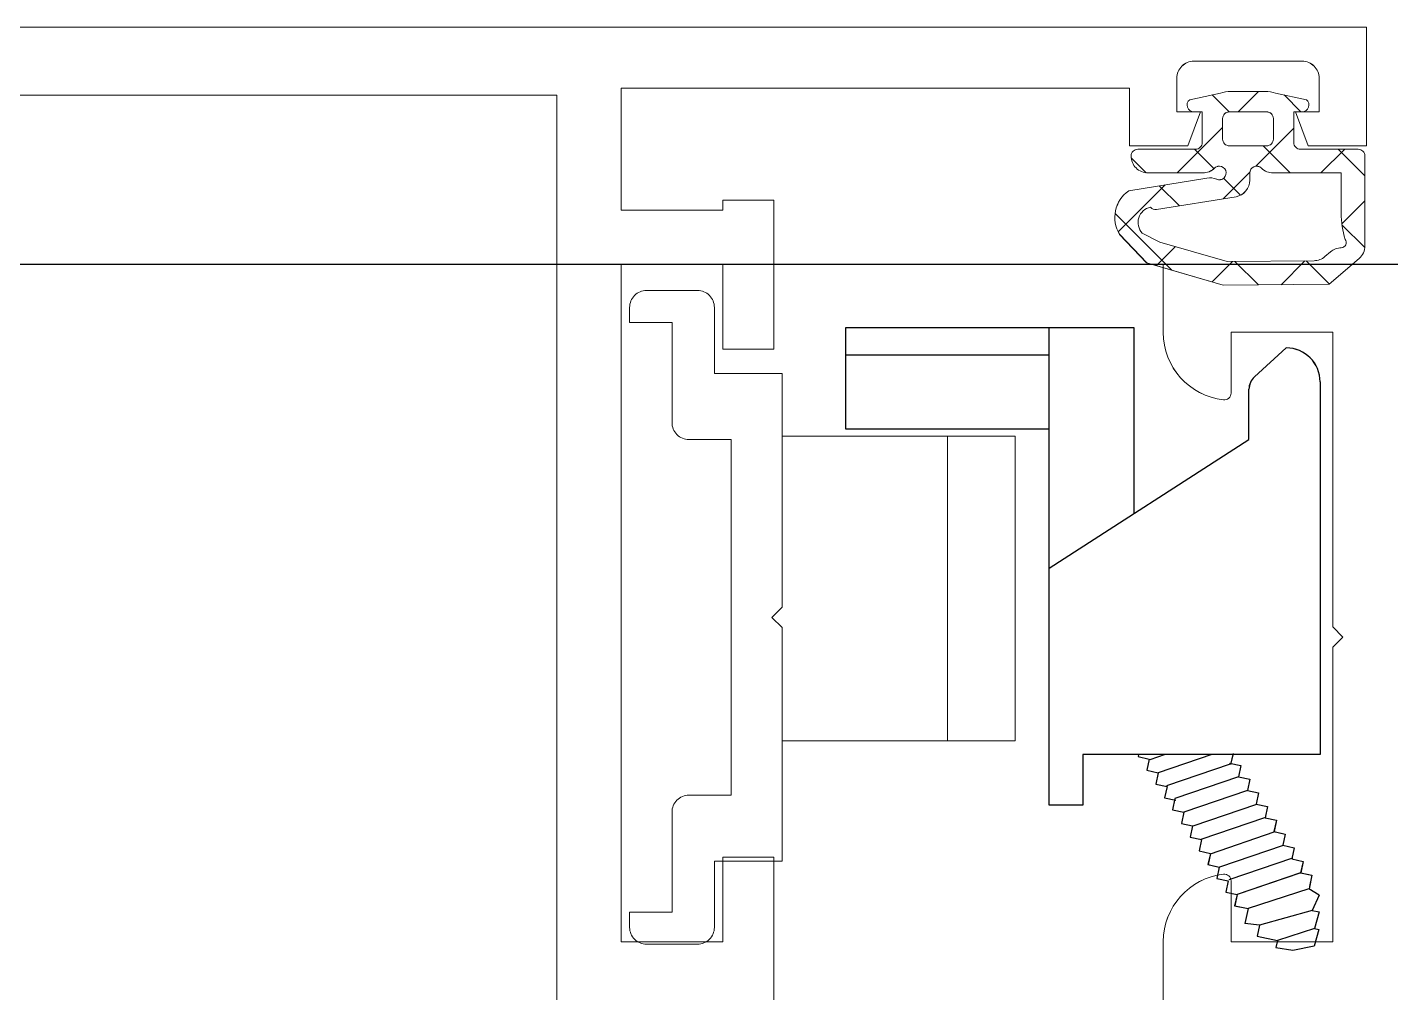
# Model space of a CAD drawing. Header units: millimetres. Extents: x 26282 to 30760, y 1404 to 4574.
# Drawn here: x 28019.029 to 28023.053, y 2958.264 to 2961.114 of the extents above; entities that cross this region are included whole.
import ezdxf

# ---------------------------------------------------------------- set-up
doc = ezdxf.new("R2010")
doc.units = ezdxf.units.MM
doc.header["$LTSCALE"] = 0.25
doc.linetypes.add('DIVIDE', pattern=[1.25, 0.5, -0.25, 0, -0.25, 0, -0.25])
for name, color, linetype, lineweight in [('AB-DUV', 4, 'Continuous', 50), ('DOĞRAMA', 30, 'Continuous', 20), ('SECTION LINE (3RDF)', 40, 'DIVIDE', 25)]:
    doc.layers.add(name, color=color, linetype=linetype, lineweight=lineweight)
doc.layers.add('aksesuar_k', color=7, linetype='Continuous')
doc.layers.add('ID-PROFIL', color=145, linetype='Continuous')

# ---------------------------------------------------------------- blocks, each defined once
blk = doc.blocks.new('CHD03_1918', base_point=(38, -44))
at = {"color": 40, "linetype": 'Continuous'}
blk.add_lwpolyline([(88, 0), (88, -22), (85.988855, -22, -0.381966), (84.001239, -20.222222, -0.44721), (84.199998, -20.000001), (86, -20), (86, -17), (77.3, -17), (77, -16.7), (76.7, -17), (68, -17), (68, -20), (69.8, -20, -0.447214), (69.998762, -20.222222, -0.381966), (68.011146, -22), (64.054101, -22)], format="xyb", dxfattribs=at)
blk = doc.blocks.new('CHD03_1923', base_point=(-6.8, -22))
at = {"color": 40, "linetype": 'Continuous'}
blk.add_lwpolyline([(50.2, 22.7), (50.2, -22), (46.7, -22), (46.7, -20.273885), (47.7, -19.9), (47.7, -20.6), (48.7, -20.6, 0.414214), (49.2, -20.1), (49.2, -16.9, 0.414214), (48.7, -16.4), (47.7, -16.4), (47.7, -17.1), (46.7, -16.726115), (46.7, -15), (48.4, -15), (48.4, 0), (44.8, 0), (44.8, -3), (45.1, -3), (45.1, -4.5), (40.7, -4.5), (40.7, -3), (43.2, -3), (43.2, 0), (23.2, 0), (23.2, -3), (25.7, -3), (25.7, -4.5), (21.4, -4.5)], format="xyb", dxfattribs=at)
blk.add_lwpolyline([(-5, 17.5), (-5, 12.8), (1.3, 12.8, -0.414214), (1.8, 12.3), (1.8, 1.9), (48.2, 1.9), (48.2, 22.699951, 0.414214), (45.200049, 25.7), (43.2, 25.7), (43.2, 22.2), (-5, 22.2), (-5, 17.5)], format="xyb", close=True, dxfattribs=at)
blk = doc.blocks.new('CHDF04003', base_point=(37.284957, 5))
at = {"color": 1, "linetype": 'Continuous'}
for p, q in [((37.729913, 10.703346), (39.399343, 12.372776)), ((40.246172, 10.890898), (38.857086, 12.279984)), ((40.600059, 11.452172), (41.045158, 11.897271)), ((38.421362, 10.594387), (37.861524, 11.154225)), ((39.624131, 10.476244), (40.217465, 11.069578)), ((41.93707, 9.2), (40.59733, 10.53974)), ((40.723878, 9.45467), (41.29733, 10.028122)), ((37.987187, 8.907242), (37.38222, 9.512209)), ((42.399786, 9.009257), (42.899508, 9.50898)), ((40.620116, 8.395634), (39.83228, 9.183469)), ((39.93923, 8.670022), (40.439745, 9.170537)), ((37.293177, 8.145289), (37.987715, 8.839827)), ((43, 8.13707), (42.4, 8.73707)), ((41.366735, 7.649014), (40.79423, 8.221519)), ((40.59733, 7.206802), (41.39733, 8.006802)), ((41.915749, 7.1), (41.366735, 7.649014)), ((38.003934, 6.769175), (37.29851, 7.474599)), ((42.4, 6.888151), (42.8986, 7.386751)), ((37.316668, 6.04746), (38.004201, 6.734993)), ((41.29733, 5.597099), (40.59733, 6.297099)), ((38.393517, 5.002989), (39.069289, 5.678761)), ((39.773109, 5), (39.091574, 5.681534)), ((40.511849, 5), (41.29733, 5.785481))]:
    blk.add_line(p, q, dxfattribs=at)
for points in [[(41.09733, 5), (40.226353, 5), (39.355377, 5), (38.448105, 5, -0.218314), (38.069259, 5.173693), (37.309794, 6.055441), (37.284957, 9.179001), (37.945369, 11.441463), (38.781607, 12.238382, -0.395926), (40.072928, 11.96923), (40.4431, 9.665137, -0.148871), (40.411451, 9.375576, 1.200383), (40.79733, 9.288547), (40.79733, 9.304706, 0.185572), (40.740187, 9.43721, -0.196262), (40.59733, 9.787137), (40.59733, 11.4, -0.414214), (41.09733, 11.9, -0.414214), (41.29733, 11.7), (41.29733, 10, 0.414214), (41.49733, 9.8), (42.4, 9.8), (42.4, 10.05, -0.715976), (42.758473, 10.17201), (42.951638, 9.263906, -0.078227), (43, 8.956686), (43, 7.943314, -0.078227), (42.951638, 7.636094), (42.758473, 6.72799, -0.715976), (42.4, 6.85), (42.4, 7.1), (41.49733, 7.1, 0.414214), (41.29733, 6.9), (41.29733, 5.2, -0.414214), (41.09733, 5)], [(40.003766, 5.7), (40.59733, 5.7), (40.59733, 6.70367), (40.59733, 7.707341, -0.195022), (40.73852, 8.055558, 0.665439), (40.594025, 8.397239), (40.38462, 8.397239, -0.360529), (39.893309, 8.80443), (39.515937, 11.148215, -0.253498), (39.58377, 11.326286, 0.594005), (38.820824, 11.570149), (38.55172, 11.052348), (37.985953, 9.064753), (38.006028, 6.501792, 0.177804), (38.127169, 6.17907), (38.268751, 6.014693, -0.175026), (38.389824, 5.697358, 0.629163), (38.635648, 5.584616, -0.075928), (39.410201, 5.7), (40.003766, 5.7)], [(41.455909, 7.758579, 0.198912), (41.59733, 7.7), (42.2, 7.7, 0.414214), (42.4, 7.9), (42.4, 9, 0.414214), (42.2, 9.2), (41.59733, 9.2, 0.414214), (41.39733, 9), (41.39733, 7.9, 0.198912), (41.455909, 7.758579)]]:
    blk.add_lwpolyline(points, format="xyb", close=True, dxfattribs=at)
blk = doc.blocks.new('karş')
at = {"layer": 'aksesuar_k'}
for p, q in [((-11.742, 16.152), (-3.242, 16.152)), ((-11.742, 13.152), (-11.742, 16.152)), ((-5.742, 2.052), (-5.742, 16.152)), ((-3.242, 16.152), (-3.242, 10.662)), ((-11.742, 15.352), (-5.742, 15.352)), ((0.322, 14.701), (1.258, 15.552)), ((2.258, 14.552), (2.258, 3.552)), ((0.158, 13.852), (0.158, 14.331)), ((0.158, 12.852), (0.158, 13.852)), ((-5.742, 13.152), (-11.742, 13.152)), ((-5.742, 9.052), (0.158, 12.852)), ((-4.742, 3.552), (-4.742, 2.052)), ((2.258, 3.552), (-4.742, 3.552)), ((-3.104, 3.552), (-3.117, 3.489)), ((-3.104, 3.552), (-3.117, 3.489)), ((-3.117, 3.489), (-2.785, 3.418)), ((-3.117, 3.489), (-2.785, 3.418)), ((-2.785, 3.418), (-2.856, 3.085)), ((-2.785, 3.418), (-2.856, 3.085)), ((-2.32, 3.552), (-2.772, 3.398)), ((-0.939, 3.552), (-2.522, 3.012)), ((-0.393, 3.267), (-2.271, 2.626)), ((-0.414, 3.299), (-0.081, 3.227)), ((-0.414, 3.299), (-0.081, 3.227)), ((-0.312, 3.584), (-0.383, 3.252)), ((-0.319, 3.552), (-0.383, 3.252)), ((-0.081, 3.227), (-0.152, 2.895)), ((-0.081, 3.227), (-0.152, 2.895)), ((-2.856, 3.085), (-2.523, 3.014)), ((-2.856, 3.085), (-2.523, 3.014)), ((-2.523, 3.014), (-2.593, 2.68)), ((-2.523, 3.014), (-2.593, 2.68)), ((-0.151, 2.893), (-2.029, 2.251)), ((-0.152, 2.895), (0.182, 2.822)), ((-0.152, 2.895), (0.182, 2.822)), ((0.182, 2.822), (0.111, 2.489)), ((0.182, 2.822), (0.111, 2.489)), ((-2.593, 2.68), (-2.26, 2.609)), ((-2.593, 2.68), (-2.26, 2.609)), ((-2.26, 2.609), (-2.331, 2.276)), ((-2.26, 2.609), (-2.331, 2.276)), ((0.11, 2.491), (-1.768, 1.85)), ((0.111, 2.489), (0.443, 2.418)), ((0.111, 2.489), (0.443, 2.418)), ((0.443, 2.418), (0.372, 2.085)), ((0.443, 2.418), (0.372, 2.085)), ((-4.742, 2.052), (-5.742, 2.052)), ((-2.331, 2.276), (-1.999, 2.205)), ((-2.331, 2.276), (-1.999, 2.205)), ((-2.029, 2.252), (-2.1, 1.919)), ((-2.029, 2.252), (-2.1, 1.919)), ((0.377, 2.078), (-1.5, 1.436)), ((0.372, 2.085), (0.706, 2.013)), ((0.372, 2.085), (0.706, 2.013)), ((0.706, 2.013), (0.635, 1.68)), ((0.706, 2.013), (0.635, 1.68)), ((-2.1, 1.919), (-1.767, 1.848)), ((-2.1, 1.919), (-1.767, 1.848)), ((-1.767, 1.848), (-1.837, 1.514)), ((-1.767, 1.848), (-1.837, 1.514)), ((0.614, 1.681), (-1.264, 1.04)), ((0.635, 1.68), (0.968, 1.609)), ((0.635, 1.68), (0.968, 1.609)), ((-1.837, 1.514), (-1.505, 1.442)), ((-1.837, 1.514), (-1.505, 1.442)), ((-1.505, 1.442), (-1.576, 1.11)), ((-1.505, 1.442), (-1.576, 1.11)), ((0.891, 1.255), (-0.987, 0.613)), ((0.968, 1.609), (0.897, 1.276)), ((0.968, 1.609), (0.897, 1.276)), ((0.897, 1.276), (1.231, 1.203)), ((0.897, 1.276), (1.231, 1.203)), ((-1.576, 1.11), (-1.243, 1.039)), ((-1.576, 1.11), (-1.243, 1.039)), ((-1.243, 1.039), (-1.313, 0.704)), ((-1.243, 1.039), (-1.313, 0.704)), ((1.164, 0.865), (-0.714, 0.223)), ((1.231, 1.203), (1.16, 0.871)), ((1.231, 1.203), (1.16, 0.871)), ((1.16, 0.871), (1.492, 0.8)), ((1.16, 0.871), (1.492, 0.8)), ((-1.313, 0.704), (-0.98, 0.633)), ((-1.313, 0.704), (-0.98, 0.633)), ((-0.98, 0.633), (-1.051, 0.3)), ((-0.98, 0.633), (-1.051, 0.3)), ((1.445, 0.494), (-0.433, -0.148)), ((1.492, 0.8), (1.421, 0.467)), ((1.492, 0.8), (1.421, 0.467)), ((1.421, 0.467), (1.755, 0.394)), ((1.421, 0.467), (1.755, 0.394)), ((-1.051, 0.3), (-0.718, 0.229)), ((-1.051, 0.3), (-0.718, 0.229)), ((-0.718, 0.229), (-0.788, -0.105)), ((-0.718, 0.229), (-0.788, -0.105)), ((1.684, 0.061), (-0.194, -0.58)), ((1.755, 0.394), (1.684, 0.061)), ((1.755, 0.394), (1.684, 0.061)), ((1.684, 0.061), (2.017, -0.01)), ((1.684, 0.061), (2.017, -0.01)), ((-0.788, -0.105), (-0.456, -0.176)), ((-0.788, -0.105), (-0.456, -0.176)), ((-0.456, -0.176), (-0.527, -0.509)), ((2.017, -0.01), (1.931, -0.412)), ((2.017, -0.01), (1.946, -0.342)), ((-0.527, -0.509), (-0.194, -0.58)), ((-0.527, -0.509), (-0.194, -0.58)), ((-0.194, -0.58), (-0.264, -0.914)), ((-0.194, -0.58), (-0.264, -0.914)), ((1.928, -0.41), (0.133, -0.999)), ((2.228, -0.601), (1.928, -0.41)), ((2.228, -0.601), (2.026, -1.049)), ((-0.264, -0.914), (0.133, -0.999)), ((0.133, -0.999), (0.039, -1.439)), ((2.026, -1.049), (0.47, -1.483)), ((2.026, -1.049), (2.226, -1.092)), ((2.226, -1.092), (2.097, -1.582)), ((0.47, -1.483), (0.039, -1.439)), ((0.47, -1.483), (0.398, -1.816)), ((2.097, -1.582), (0.997, -1.944)), ((2.097, -1.582), (2.219, -1.612)), ((0.398, -1.816), (0.997, -1.944)), ((0.997, -1.944), (0.955, -2.144)), ((2.219, -1.612), (2.079, -2.104)), ((0.955, -2.144), (1.455, -2.226)), ((2.079, -2.104), (1.453, -2.234))]:
    blk.add_line(p, q, dxfattribs=at)
for centre, radius, start, end in [((1.258, 14.552), 1, 0, 90), ((0.658, 14.331), 0.5, 132.2737, 180)]:
    blk.add_arc(centre, radius, start, end, dxfattribs=at)
blk = doc.blocks.new('jtyhtrgrtg')
at = {"layer": 'DOĞRAMA'}
for p, q in [((-5.8805, 3.8556), (-6.5684, 3.8556)), ((-6.0805, 3.8556), (-6.0805, 2.9556)), ((-5.8805, 2.9556), (-5.8805, 3.8556)), ((-6.5684, 2.9556), (-5.8805, 2.9556))]:
    blk.add_line(p, q, dxfattribs=at)
at = {"layer": 'DOĞRAMA', "lineweight": 0}
blk.add_lwpolyline([(-6.8434, 3.8453), (-6.7184, 3.8453), (-6.7184, 3.3203), (-6.7184, 2.7953), (-6.8434, 2.7953, 0.414214), (-6.8934, 2.7453), (-6.8934, 2.4503), (-7.0184, 2.4503), (-7.0184, 2.4053, 0.414214), (-6.9684, 2.3553), (-6.8184, 2.3553, 0.414214), (-6.7684, 2.4053), (-6.7684, 2.6003), (-6.5684, 2.6003), (-6.5684, 3.2903), (-6.5984, 3.3203), (-6.5684, 3.3503), (-6.5684, 4.0403), (-6.7684, 4.0403), (-6.7684, 4.2353, 0.414214), (-6.8184, 4.2853), (-6.9684, 4.2853, 0.414214), (-7.0184, 4.2353), (-7.0184, 4.1903), (-6.8934, 4.1903), (-6.8934, 3.8953, 0.414214)], format="xyb", close=True, dxfattribs=at)
at = {"layer": 'DOĞRAMA', "color": 7, "yscale": 0.1, "zscale": 0.1}
for name, p, xscale, rotation in [('CHD03_1923', (-4.8433, -0.6378), 0.1, 90), ('CHDF04003', (-4.8483, 4.301), 0.1, 90), ('CHD03_1918', (-7.6433, -0.6378), -0.1, 270)]:
    blk.add_blockref(name, p, dxfattribs=dict(at, xscale=xscale, rotation=rotation))
at = {"layer": 'DOĞRAMA', "xscale": 0.1, "yscale": 0.1, "zscale": 0.1}
blk.add_blockref('karş', (-5.2063, 2.5604), dxfattribs=at)
blk = doc.blocks.new('A$C187D15ED')
at = {"layer": 'ID-PROFIL'}
for p in [(8475.7966, 2755.3864), (8478.7466, 2755.3864)]:
    blk.add_line(p, (8385.3377, 2755.3864), dxfattribs=at)
at = {"layer": 'SECTION LINE (3RDF)'}
blk.add_blockref('jtyhtrgrtg', (8457.4014, 2751.0241, 0), dxfattribs=at)
blk.add_blockref('jtyhtrgrtg', (8457.4014, 2751.0241, 0), dxfattribs=at)

msp = doc.modelspace()

# ---------------------------------------------------------------- block references
at = {"layer": 'AB-DUV', "ltscale": 100}
msp.add_blockref('A$C187D15ED', (19570.4239, 205.0275, 5.1264), dxfattribs=at)

# ---------------------------------------------------------------- next in the draw order: linework, layer by layer
at = {"layer": 'aksesuar_k'}
for p, q in [((28021.4449, 2960.2272, 5.1264), (28022.2949, 2960.2272, 5.1264)), ((28021.4449, 2959.9272, 5.1264), (28021.4449, 2960.2272, 5.1264)), ((28021.4449, 2960.2272, 5.1264), (28022.2949, 2960.2272, 5.1264)), ((28021.4449, 2959.9272, 5.1264), (28021.4449, 2960.2272, 5.1264)), ((28022.0449, 2958.8172, 5.1264), (28022.0449, 2960.2272, 5.1264)), ((28022.0449, 2958.8172, 5.1264), (28022.0449, 2960.2272, 5.1264)), ((28022.2949, 2960.2272, 5.1264), (28022.2949, 2959.6782, 5.1264)), ((28022.2949, 2960.2272, 5.1264), (28022.2949, 2959.6782, 5.1264)), ((28021.4449, 2960.1472, 5.1264), (28022.0449, 2960.1472, 5.1264)), ((28021.4449, 2960.1472, 5.1264), (28022.0449, 2960.1472, 5.1264)), ((28022.6512, 2960.0821, 5.1264), (28022.7449, 2960.1672, 5.1264)), ((28022.6512, 2960.0821, 5.1264), (28022.7449, 2960.1672, 5.1264)), ((28022.8449, 2960.0672, 5.1264), (28022.8449, 2958.9672, 5.1264)), ((28022.8449, 2960.0672, 5.1264), (28022.8449, 2958.9672, 5.1264)), ((28022.6349, 2959.9972, 5.1264), (28022.6349, 2960.0451, 5.1264)), ((28022.6349, 2959.9972, 5.1264), (28022.6349, 2960.0451, 5.1264)), ((28022.6349, 2959.8972, 5.1264), (28022.6349, 2959.9972, 5.1264)), ((28022.6349, 2959.8972, 5.1264), (28022.6349, 2959.9972, 5.1264)), ((28022.0449, 2959.9272, 5.1264), (28021.4449, 2959.9272, 5.1264)), ((28022.0449, 2959.9272, 5.1264), (28021.4449, 2959.9272, 5.1264)), ((28022.0449, 2959.5172, 5.1264), (28022.6349, 2959.8972, 5.1264)), ((28022.0449, 2959.5172, 5.1264), (28022.6349, 2959.8972, 5.1264)), ((28022.5878, 2958.9704, 5.1264), (28022.5807, 2958.9372, 5.1264)), ((28022.5878, 2958.9704, 5.1264), (28022.5807, 2958.9372, 5.1264)), ((28022.1449, 2958.9672, 5.1264), (28022.1449, 2958.8172, 5.1264)), ((28022.8449, 2958.9672, 5.1264), (28022.1449, 2958.9672, 5.1264)), ((28022.1449, 2958.9672, 5.1264), (28022.1449, 2958.8172, 5.1264)), ((28022.8449, 2958.9672, 5.1264), (28022.1449, 2958.9672, 5.1264)), ((28022.3086, 2958.9672, 5.1264), (28022.3073, 2958.9609, 5.1264)), ((28022.3086, 2958.9672, 5.1264), (28022.3073, 2958.9609, 5.1264)), ((28022.3086, 2958.9672, 5.1264), (28022.3073, 2958.9609, 5.1264)), ((28022.3086, 2958.9672, 5.1264), (28022.3073, 2958.9609, 5.1264)), ((28022.3073, 2958.9609, 5.1264), (28022.3406, 2958.9538, 5.1264)), ((28022.3073, 2958.9609, 5.1264), (28022.3406, 2958.9538, 5.1264)), ((28022.3073, 2958.9609, 5.1264), (28022.3406, 2958.9538, 5.1264)), ((28022.3073, 2958.9609, 5.1264), (28022.3406, 2958.9538, 5.1264)), ((28022.3406, 2958.9538, 5.1264), (28022.3335, 2958.9205, 5.1264)), ((28022.3406, 2958.9538, 5.1264), (28022.3335, 2958.9205, 5.1264)), ((28022.3406, 2958.9538, 5.1264), (28022.3335, 2958.9205, 5.1264)), ((28022.3406, 2958.9538, 5.1264), (28022.3335, 2958.9205, 5.1264)), ((28022.387, 2958.9672, 5.1264), (28022.3419, 2958.9518, 5.1264)), ((28022.387, 2958.9672, 5.1264), (28022.3419, 2958.9518, 5.1264)), ((28022.5251, 2958.9672, 5.1264), (28022.3669, 2958.9132, 5.1264)), ((28022.5251, 2958.9672, 5.1264), (28022.3669, 2958.9132, 5.1264)), ((28022.5797, 2958.9387, 5.1264), (28022.3919, 2958.8746, 5.1264)), ((28022.5797, 2958.9387, 5.1264), (28022.3919, 2958.8746, 5.1264)), ((28022.5777, 2958.9419, 5.1264), (28022.611, 2958.9348, 5.1264)), ((28022.5777, 2958.9419, 5.1264), (28022.611, 2958.9348, 5.1264)), ((28022.5777, 2958.9419, 5.1264), (28022.611, 2958.9348, 5.1264)), ((28022.5777, 2958.9419, 5.1264), (28022.611, 2958.9348, 5.1264)), ((28022.5872, 2958.9672, 5.1264), (28022.5807, 2958.9372, 5.1264)), ((28022.5872, 2958.9672, 5.1264), (28022.5807, 2958.9372, 5.1264)), ((28022.611, 2958.9348, 5.1264), (28022.6039, 2958.9015, 5.1264)), ((28022.611, 2958.9348, 5.1264), (28022.6039, 2958.9015, 5.1264)), ((28022.611, 2958.9348, 5.1264), (28022.6039, 2958.9015, 5.1264)), ((28022.611, 2958.9348, 5.1264), (28022.6039, 2958.9015, 5.1264)), ((28022.3335, 2958.9205, 5.1264), (28022.3668, 2958.9134, 5.1264)), ((28022.3335, 2958.9205, 5.1264), (28022.3668, 2958.9134, 5.1264)), ((28022.3335, 2958.9205, 5.1264), (28022.3668, 2958.9134, 5.1264)), ((28022.3335, 2958.9205, 5.1264), (28022.3668, 2958.9134, 5.1264)), ((28022.3668, 2958.9134, 5.1264), (28022.3598, 2958.88, 5.1264)), ((28022.3668, 2958.9134, 5.1264), (28022.3598, 2958.88, 5.1264)), ((28022.3668, 2958.9134, 5.1264), (28022.3598, 2958.88, 5.1264)), ((28022.3668, 2958.9134, 5.1264), (28022.3598, 2958.88, 5.1264)), ((28022.604, 2958.9013, 5.1264), (28022.4162, 2958.8371, 5.1264)), ((28022.604, 2958.9013, 5.1264), (28022.4162, 2958.8371, 5.1264)), ((28022.6039, 2958.9015, 5.1264), (28022.6372, 2958.8942, 5.1264)), ((28022.6039, 2958.9015, 5.1264), (28022.6372, 2958.8942, 5.1264)), ((28022.6039, 2958.9015, 5.1264), (28022.6372, 2958.8942, 5.1264)), ((28022.6039, 2958.9015, 5.1264), (28022.6372, 2958.8942, 5.1264)), ((28022.6372, 2958.8942, 5.1264), (28022.6301, 2958.8609, 5.1264)), ((28022.6372, 2958.8942, 5.1264), (28022.6301, 2958.8609, 5.1264)), ((28022.6372, 2958.8942, 5.1264), (28022.6301, 2958.8609, 5.1264)), ((28022.6372, 2958.8942, 5.1264), (28022.6301, 2958.8609, 5.1264)), ((28022.3598, 2958.88, 5.1264), (28022.393, 2958.8729, 5.1264)), ((28022.3598, 2958.88, 5.1264), (28022.393, 2958.8729, 5.1264)), ((28022.3598, 2958.88, 5.1264), (28022.393, 2958.8729, 5.1264)), ((28022.3598, 2958.88, 5.1264), (28022.393, 2958.8729, 5.1264)), ((28022.393, 2958.8729, 5.1264), (28022.3859, 2958.8396, 5.1264)), ((28022.393, 2958.8729, 5.1264), (28022.3859, 2958.8396, 5.1264)), ((28022.393, 2958.8729, 5.1264), (28022.3859, 2958.8396, 5.1264)), ((28022.393, 2958.8729, 5.1264), (28022.3859, 2958.8396, 5.1264)), ((28022.63, 2958.8611, 5.1264), (28022.4422, 2958.797, 5.1264)), ((28022.63, 2958.8611, 5.1264), (28022.4422, 2958.797, 5.1264)), ((28022.6301, 2958.8609, 5.1264), (28022.6634, 2958.8538, 5.1264)), ((28022.6301, 2958.8609, 5.1264), (28022.6634, 2958.8538, 5.1264)), ((28022.6301, 2958.8609, 5.1264), (28022.6634, 2958.8538, 5.1264)), ((28022.6301, 2958.8609, 5.1264), (28022.6634, 2958.8538, 5.1264)), ((28022.6634, 2958.8538, 5.1264), (28022.6563, 2958.8206, 5.1264)), ((28022.6634, 2958.8538, 5.1264), (28022.6563, 2958.8206, 5.1264)), ((28022.6634, 2958.8538, 5.1264), (28022.6563, 2958.8206, 5.1264)), ((28022.6634, 2958.8538, 5.1264), (28022.6563, 2958.8206, 5.1264)), ((28022.1449, 2958.8172, 5.1264), (28022.0449, 2958.8172, 5.1264)), ((28022.1449, 2958.8172, 5.1264), (28022.0449, 2958.8172, 5.1264)), ((28022.3859, 2958.8396, 5.1264), (28022.4192, 2958.8325, 5.1264)), ((28022.3859, 2958.8396, 5.1264), (28022.4192, 2958.8325, 5.1264)), ((28022.3859, 2958.8396, 5.1264), (28022.4192, 2958.8325, 5.1264)), ((28022.3859, 2958.8396, 5.1264), (28022.4192, 2958.8325, 5.1264)), ((28022.4162, 2958.8372, 5.1264), (28022.4091, 2958.8039, 5.1264)), ((28022.4162, 2958.8372, 5.1264), (28022.4091, 2958.8039, 5.1264)), ((28022.4162, 2958.8372, 5.1264), (28022.4091, 2958.8039, 5.1264)), ((28022.4162, 2958.8372, 5.1264), (28022.4091, 2958.8039, 5.1264)), ((28022.6568, 2958.8198, 5.1264), (28022.469, 2958.7556, 5.1264)), ((28022.6568, 2958.8198, 5.1264), (28022.469, 2958.7556, 5.1264)), ((28022.6563, 2958.8206, 5.1264), (28022.6897, 2958.8133, 5.1264)), ((28022.6563, 2958.8206, 5.1264), (28022.6897, 2958.8133, 5.1264)), ((28022.6563, 2958.8206, 5.1264), (28022.6897, 2958.8133, 5.1264)), ((28022.6563, 2958.8206, 5.1264), (28022.6897, 2958.8133, 5.1264)), ((28022.6897, 2958.8133, 5.1264), (28022.6826, 2958.78, 5.1264)), ((28022.6897, 2958.8133, 5.1264), (28022.6826, 2958.78, 5.1264)), ((28022.6897, 2958.8133, 5.1264), (28022.6826, 2958.78, 5.1264)), ((28022.6897, 2958.8133, 5.1264), (28022.6826, 2958.78, 5.1264)), ((28022.4091, 2958.8039, 5.1264), (28022.4423, 2958.7968, 5.1264)), ((28022.4091, 2958.8039, 5.1264), (28022.4423, 2958.7968, 5.1264)), ((28022.4091, 2958.8039, 5.1264), (28022.4423, 2958.7968, 5.1264)), ((28022.4091, 2958.8039, 5.1264), (28022.4423, 2958.7968, 5.1264)), ((28022.4423, 2958.7968, 5.1264), (28022.4353, 2958.7634, 5.1264)), ((28022.4423, 2958.7968, 5.1264), (28022.4353, 2958.7634, 5.1264)), ((28022.4423, 2958.7968, 5.1264), (28022.4353, 2958.7634, 5.1264)), ((28022.4423, 2958.7968, 5.1264), (28022.4353, 2958.7634, 5.1264)), ((28022.6805, 2958.7801, 5.1264), (28022.4927, 2958.716, 5.1264)), ((28022.6805, 2958.7801, 5.1264), (28022.4927, 2958.716, 5.1264)), ((28022.6826, 2958.78, 5.1264), (28022.7159, 2958.7729, 5.1264)), ((28022.6826, 2958.78, 5.1264), (28022.7159, 2958.7729, 5.1264)), ((28022.6826, 2958.78, 5.1264), (28022.7159, 2958.7729, 5.1264)), ((28022.6826, 2958.78, 5.1264), (28022.7159, 2958.7729, 5.1264)), ((28022.7159, 2958.7729, 5.1264), (28022.7088, 2958.7396, 5.1264)), ((28022.7159, 2958.7729, 5.1264), (28022.7088, 2958.7396, 5.1264)), ((28022.7159, 2958.7729, 5.1264), (28022.7088, 2958.7396, 5.1264)), ((28022.7159, 2958.7729, 5.1264), (28022.7088, 2958.7396, 5.1264)), ((28022.4353, 2958.7634, 5.1264), (28022.4686, 2958.7563, 5.1264)), ((28022.4353, 2958.7634, 5.1264), (28022.4686, 2958.7563, 5.1264)), ((28022.4353, 2958.7634, 5.1264), (28022.4686, 2958.7563, 5.1264)), ((28022.4353, 2958.7634, 5.1264), (28022.4686, 2958.7563, 5.1264)), ((28022.4686, 2958.7563, 5.1264), (28022.4615, 2958.723, 5.1264)), ((28022.4686, 2958.7563, 5.1264), (28022.4615, 2958.723, 5.1264)), ((28022.4686, 2958.7563, 5.1264), (28022.4615, 2958.723, 5.1264)), ((28022.4686, 2958.7563, 5.1264), (28022.4615, 2958.723, 5.1264)), ((28022.7081, 2958.7375, 5.1264), (28022.5203, 2958.6733, 5.1264)), ((28022.7081, 2958.7375, 5.1264), (28022.5203, 2958.6733, 5.1264)), ((28022.7088, 2958.7396, 5.1264), (28022.7421, 2958.7324, 5.1264)), ((28022.7088, 2958.7396, 5.1264), (28022.7421, 2958.7324, 5.1264)), ((28022.7088, 2958.7396, 5.1264), (28022.7421, 2958.7324, 5.1264)), ((28022.7088, 2958.7396, 5.1264), (28022.7421, 2958.7324, 5.1264)), ((28022.7421, 2958.7324, 5.1264), (28022.735, 2958.6991, 5.1264)), ((28022.7421, 2958.7324, 5.1264), (28022.735, 2958.6991, 5.1264)), ((28022.7421, 2958.7324, 5.1264), (28022.735, 2958.6991, 5.1264)), ((28022.7421, 2958.7324, 5.1264), (28022.735, 2958.6991, 5.1264)), ((28022.4615, 2958.723, 5.1264), (28022.4948, 2958.7159, 5.1264)), ((28022.4615, 2958.723, 5.1264), (28022.4948, 2958.7159, 5.1264)), ((28022.4615, 2958.723, 5.1264), (28022.4948, 2958.7159, 5.1264)), ((28022.4615, 2958.723, 5.1264), (28022.4948, 2958.7159, 5.1264)), ((28022.4948, 2958.7159, 5.1264), (28022.4878, 2958.6824, 5.1264)), ((28022.4948, 2958.7159, 5.1264), (28022.4878, 2958.6824, 5.1264)), ((28022.4948, 2958.7159, 5.1264), (28022.4878, 2958.6824, 5.1264)), ((28022.4948, 2958.7159, 5.1264), (28022.4878, 2958.6824, 5.1264)), ((28022.7354, 2958.6985, 5.1264), (28022.5476, 2958.6343, 5.1264)), ((28022.7354, 2958.6985, 5.1264), (28022.5476, 2958.6343, 5.1264)), ((28022.735, 2958.6991, 5.1264), (28022.7683, 2958.692, 5.1264)), ((28022.735, 2958.6991, 5.1264), (28022.7683, 2958.692, 5.1264)), ((28022.735, 2958.6991, 5.1264), (28022.7683, 2958.692, 5.1264)), ((28022.735, 2958.6991, 5.1264), (28022.7683, 2958.692, 5.1264)), ((28022.7683, 2958.692, 5.1264), (28022.7612, 2958.6587, 5.1264)), ((28022.7683, 2958.692, 5.1264), (28022.7612, 2958.6587, 5.1264)), ((28022.7683, 2958.692, 5.1264), (28022.7612, 2958.6587, 5.1264)), ((28022.7683, 2958.692, 5.1264), (28022.7612, 2958.6587, 5.1264)), ((28022.4878, 2958.6824, 5.1264), (28022.5211, 2958.6753, 5.1264)), ((28022.4878, 2958.6824, 5.1264), (28022.5211, 2958.6753, 5.1264)), ((28022.4878, 2958.6824, 5.1264), (28022.5211, 2958.6753, 5.1264)), ((28022.4878, 2958.6824, 5.1264), (28022.5211, 2958.6753, 5.1264)), ((28022.5211, 2958.6753, 5.1264), (28022.514, 2958.6421, 5.1264)), ((28022.5211, 2958.6753, 5.1264), (28022.514, 2958.6421, 5.1264)), ((28022.5211, 2958.6753, 5.1264), (28022.514, 2958.6421, 5.1264)), ((28022.5211, 2958.6753, 5.1264), (28022.514, 2958.6421, 5.1264)), ((28022.7636, 2958.6614, 5.1264), (28022.5758, 2958.5972, 5.1264)), ((28022.7636, 2958.6614, 5.1264), (28022.5758, 2958.5972, 5.1264)), ((28022.7612, 2958.6587, 5.1264), (28022.7946, 2958.6514, 5.1264)), ((28022.7612, 2958.6587, 5.1264), (28022.7946, 2958.6514, 5.1264)), ((28022.7612, 2958.6587, 5.1264), (28022.7946, 2958.6514, 5.1264)), ((28022.7612, 2958.6587, 5.1264), (28022.7946, 2958.6514, 5.1264)), ((28022.7946, 2958.6514, 5.1264), (28022.7875, 2958.6182, 5.1264)), ((28022.7946, 2958.6514, 5.1264), (28022.7875, 2958.6182, 5.1264)), ((28022.7946, 2958.6514, 5.1264), (28022.7875, 2958.6182, 5.1264)), ((28022.7946, 2958.6514, 5.1264), (28022.7875, 2958.6182, 5.1264)), ((28022.514, 2958.6421, 5.1264), (28022.5472, 2958.6349, 5.1264)), ((28022.514, 2958.6421, 5.1264), (28022.5472, 2958.6349, 5.1264)), ((28022.514, 2958.6421, 5.1264), (28022.5472, 2958.6349, 5.1264)), ((28022.514, 2958.6421, 5.1264), (28022.5472, 2958.6349, 5.1264)), ((28022.5472, 2958.6349, 5.1264), (28022.5402, 2958.6015, 5.1264)), ((28022.5472, 2958.6349, 5.1264), (28022.5402, 2958.6015, 5.1264)), ((28022.5472, 2958.6349, 5.1264), (28022.5402, 2958.6015, 5.1264)), ((28022.5472, 2958.6349, 5.1264), (28022.5402, 2958.6015, 5.1264)), ((28022.7875, 2958.6182, 5.1264), (28022.5997, 2958.554, 5.1264)), ((28022.7875, 2958.6182, 5.1264), (28022.5997, 2958.554, 5.1264)), ((28022.7875, 2958.6182, 5.1264), (28022.8207, 2958.611, 5.1264)), ((28022.7875, 2958.6182, 5.1264), (28022.8207, 2958.611, 5.1264)), ((28022.7875, 2958.6182, 5.1264), (28022.8207, 2958.611, 5.1264)), ((28022.7875, 2958.6182, 5.1264), (28022.8207, 2958.611, 5.1264)), ((28022.8207, 2958.611, 5.1264), (28022.8122, 2958.5708, 5.1264)), ((28022.8207, 2958.611, 5.1264), (28022.8122, 2958.5708, 5.1264)), ((28022.8207, 2958.611, 5.1264), (28022.8136, 2958.5778, 5.1264)), ((28022.8207, 2958.611, 5.1264), (28022.8136, 2958.5778, 5.1264)), ((28022.5402, 2958.6015, 5.1264), (28022.5735, 2958.5944, 5.1264)), ((28022.5402, 2958.6015, 5.1264), (28022.5735, 2958.5944, 5.1264)), ((28022.5402, 2958.6015, 5.1264), (28022.5735, 2958.5944, 5.1264)), ((28022.5402, 2958.6015, 5.1264), (28022.5735, 2958.5944, 5.1264)), ((28022.5735, 2958.5944, 5.1264), (28022.5664, 2958.5611, 5.1264)), ((28022.5735, 2958.5944, 5.1264), (28022.5664, 2958.5611, 5.1264)), ((28022.8118, 2958.571, 5.1264), (28022.6324, 2958.5121, 5.1264)), ((28022.8118, 2958.571, 5.1264), (28022.6324, 2958.5121, 5.1264)), ((28022.8419, 2958.5519, 5.1264), (28022.8118, 2958.571, 5.1264)), ((28022.8419, 2958.5519, 5.1264), (28022.8118, 2958.571, 5.1264)), ((28022.5664, 2958.5611, 5.1264), (28022.5997, 2958.554, 5.1264)), ((28022.5664, 2958.5611, 5.1264), (28022.5997, 2958.554, 5.1264)), ((28022.5664, 2958.5611, 5.1264), (28022.5997, 2958.554, 5.1264)), ((28022.5664, 2958.5611, 5.1264), (28022.5997, 2958.554, 5.1264)), ((28022.5997, 2958.554, 5.1264), (28022.5927, 2958.5206, 5.1264)), ((28022.5997, 2958.554, 5.1264), (28022.5927, 2958.5206, 5.1264)), ((28022.5997, 2958.554, 5.1264), (28022.5927, 2958.5206, 5.1264)), ((28022.5997, 2958.554, 5.1264), (28022.5927, 2958.5206, 5.1264)), ((28022.8419, 2958.5519, 5.1264), (28022.8217, 2958.5071, 5.1264)), ((28022.8419, 2958.5519, 5.1264), (28022.8217, 2958.5071, 5.1264)), ((28022.5927, 2958.5206, 5.1264), (28022.6324, 2958.5121, 5.1264)), ((28022.5927, 2958.5206, 5.1264), (28022.6324, 2958.5121, 5.1264)), ((28022.6324, 2958.5121, 5.1264), (28022.623, 2958.4681, 5.1264)), ((28022.6324, 2958.5121, 5.1264), (28022.623, 2958.4681, 5.1264)), ((28022.8217, 2958.5071, 5.1264), (28022.666, 2958.4637, 5.1264)), ((28022.8217, 2958.5071, 5.1264), (28022.666, 2958.4637, 5.1264)), ((28022.8217, 2958.5071, 5.1264), (28022.8416, 2958.5028, 5.1264)), ((28022.8217, 2958.5071, 5.1264), (28022.8416, 2958.5028, 5.1264)), ((28022.8416, 2958.5028, 5.1264), (28022.8287, 2958.4538, 5.1264)), ((28022.8416, 2958.5028, 5.1264), (28022.8287, 2958.4538, 5.1264)), ((28022.666, 2958.4637, 5.1264), (28022.623, 2958.4681, 5.1264)), ((28022.666, 2958.4637, 5.1264), (28022.623, 2958.4681, 5.1264)), ((28022.666, 2958.4637, 5.1264), (28022.6589, 2958.4304, 5.1264)), ((28022.666, 2958.4637, 5.1264), (28022.6589, 2958.4304, 5.1264)), ((28022.8287, 2958.4538, 5.1264), (28022.7188, 2958.4176, 5.1264)), ((28022.8287, 2958.4538, 5.1264), (28022.7188, 2958.4176, 5.1264)), ((28022.841, 2958.4508, 5.1264), (28022.827, 2958.4016, 5.1264)), ((28022.841, 2958.4508, 5.1264), (28022.827, 2958.4016, 5.1264)), ((28022.8287, 2958.4538, 5.1264), (28022.841, 2958.4508, 5.1264)), ((28022.8287, 2958.4538, 5.1264), (28022.841, 2958.4508, 5.1264)), ((28022.6589, 2958.4304, 5.1264), (28022.7188, 2958.4176, 5.1264)), ((28022.6589, 2958.4304, 5.1264), (28022.7188, 2958.4176, 5.1264)), ((28022.7188, 2958.4176, 5.1264), (28022.7145, 2958.3976, 5.1264)), ((28022.7188, 2958.4176, 5.1264), (28022.7145, 2958.3976, 5.1264)), ((28022.7145, 2958.3976, 5.1264), (28022.7645, 2958.3894, 5.1264)), ((28022.7145, 2958.3976, 5.1264), (28022.7645, 2958.3894, 5.1264)), ((28022.827, 2958.4016, 5.1264), (28022.7644, 2958.3886, 5.1264)), ((28022.827, 2958.4016, 5.1264), (28022.7644, 2958.3886, 5.1264))]:
    msp.add_line(p, q, dxfattribs=at)
for centre, radius, start, end in [((28022.7449, 2960.0672, 5.1264), 0.1, 0, 90), ((28022.7449, 2960.0672, 5.1264), 0.1, 0, 90), ((28022.6849, 2960.0451, 5.1264), 0.05, 132.2737, 180), ((28022.6849, 2960.0451, 5.1264), 0.05, 132.2737, 180)]:
    msp.add_arc(centre, radius, start, end, dxfattribs=at)
at = {"layer": 'DOĞRAMA', "color": 1, "linetype": 'Continuous'}
for p, q in [((28022.5761, 2960.8641, 5.1264), (28022.5261, 2960.9141, 5.1264)), ((28022.5761, 2960.8641, 5.1264), (28022.5261, 2960.9141, 5.1264)), ((28022.6633, 2960.9242, 5.1264), (28022.6033, 2960.8642, 5.1264)), ((28022.6633, 2960.9242, 5.1264), (28022.6033, 2960.8642, 5.1264)), ((28022.7882, 2960.8642, 5.1264), (28022.7383, 2960.914, 5.1264)), ((28022.7882, 2960.8642, 5.1264), (28022.7383, 2960.914, 5.1264)), ((28022.557, 2960.8179, 5.1264), (28022.423, 2960.6839, 5.1264)), ((28022.557, 2960.8179, 5.1264), (28022.423, 2960.6839, 5.1264)), ((28022.767, 2960.8157, 5.1264), (28022.7121, 2960.7608, 5.1264)), ((28022.767, 2960.8157, 5.1264), (28022.7121, 2960.7608, 5.1264)), ((28022.5316, 2960.6965, 5.1264), (28022.4742, 2960.7539, 5.1264)), ((28022.5316, 2960.6965, 5.1264), (28022.4742, 2960.7539, 5.1264)), ((28022.7121, 2960.7608, 5.1264), (28022.6549, 2960.7036, 5.1264)), ((28022.7121, 2960.7608, 5.1264), (28022.6549, 2960.7036, 5.1264)), ((28022.7563, 2960.6839, 5.1264), (28022.6763, 2960.7639, 5.1264)), ((28022.7563, 2960.6839, 5.1264), (28022.6763, 2960.7639, 5.1264)), ((28022.9173, 2960.7539, 5.1264), (28022.8473, 2960.6839, 5.1264)), ((28022.9173, 2960.7539, 5.1264), (28022.8473, 2960.6839, 5.1264)), ((28022.977, 2960.6753, 5.1264), (28022.8985, 2960.7539, 5.1264)), ((28022.977, 2960.6753, 5.1264), (28022.8985, 2960.7539, 5.1264)), ((28022.3318, 2960.6842, 5.1264), (28022.2873, 2960.7287, 5.1264)), ((28022.3318, 2960.6842, 5.1264), (28022.2873, 2960.7287, 5.1264)), ((28022.6375, 2960.6862, 5.1264), (28022.5587, 2960.6074, 5.1264)), ((28022.6375, 2960.6862, 5.1264), (28022.5587, 2960.6074, 5.1264)), ((28022.61, 2960.6181, 5.1264), (28022.56, 2960.6681, 5.1264)), ((28022.61, 2960.6181, 5.1264), (28022.56, 2960.6681, 5.1264)), ((28022.3879, 2960.6488, 5.1264), (28022.249, 2960.5099, 5.1264)), ((28022.3879, 2960.6488, 5.1264), (28022.249, 2960.5099, 5.1264)), ((28022.4294, 2960.5866, 5.1264), (28022.3701, 2960.6459, 5.1264)), ((28022.4294, 2960.5866, 5.1264), (28022.3701, 2960.6459, 5.1264)), ((28022.977, 2960.6015, 5.1264), (28022.9089, 2960.5333, 5.1264)), ((28022.977, 2960.6015, 5.1264), (28022.9089, 2960.5333, 5.1264)), ((28022.4067, 2960.3971, 5.1264), (28022.2397, 2960.5641, 5.1264)), ((28022.4067, 2960.3971, 5.1264), (28022.2397, 2960.5641, 5.1264)), ((28022.9767, 2960.4635, 5.1264), (28022.9091, 2960.5311, 5.1264)), ((28022.9767, 2960.4635, 5.1264), (28022.9091, 2960.5311, 5.1264)), ((28022.4176, 2960.4663, 5.1264), (28022.3616, 2960.4103, 5.1264)), ((28022.4176, 2960.4663, 5.1264), (28022.3616, 2960.4103, 5.1264)), ((28022.5863, 2960.4229, 5.1264), (28022.5258, 2960.3624, 5.1264)), ((28022.5863, 2960.4229, 5.1264), (28022.5258, 2960.3624, 5.1264)), ((28022.6625, 2960.3535, 5.1264), (28022.593, 2960.4229, 5.1264)), ((28022.6625, 2960.3535, 5.1264), (28022.593, 2960.4229, 5.1264)), ((28022.8001, 2960.4245, 5.1264), (28022.7296, 2960.354, 5.1264)), ((28022.8001, 2960.4245, 5.1264), (28022.7296, 2960.354, 5.1264)), ((28022.8723, 2960.3558, 5.1264), (28022.8035, 2960.4246, 5.1264)), ((28022.8723, 2960.3558, 5.1264), (28022.8035, 2960.4246, 5.1264))]:
    msp.add_line(p, q, dxfattribs=at)
at = {"layer": 'DOĞRAMA'}
for p, q in [((28021.9449, 2959.9072, 5.1264), (28021.2569, 2959.9072, 5.1264)), ((28021.9449, 2959.9072, 5.1264), (28021.2569, 2959.9072, 5.1264)), ((28021.7449, 2959.9072, 5.1264), (28021.7449, 2959.0072, 5.1264)), ((28021.7449, 2959.9072, 5.1264), (28021.7449, 2959.0072, 5.1264)), ((28021.9449, 2959.0072, 5.1264), (28021.9449, 2959.9072, 5.1264)), ((28021.9449, 2959.0072, 5.1264), (28021.9449, 2959.9072, 5.1264)), ((28021.2569, 2959.0072, 5.1264), (28021.9449, 2959.0072, 5.1264)), ((28021.2569, 2959.0072, 5.1264), (28021.9449, 2959.0072, 5.1264))]:
    msp.add_line(p, q, dxfattribs=at)
at = {"layer": 'DOĞRAMA', "color": 40, "linetype": 'Continuous', "elevation": 5.1264}
for points in [[(28018.512, 2961.1139), (28022.982, 2961.1139), (28022.982, 2960.7639), (28022.8094, 2960.7639), (28022.772, 2960.8639), (28022.842, 2960.8639), (28022.842, 2960.9639, 0.414214), (28022.792, 2961.0139), (28022.472, 2961.0139, 0.414214), (28022.422, 2960.9639), (28022.422, 2960.8639), (28022.492, 2960.8639), (28022.4546, 2960.7639), (28022.282, 2960.7639), (28022.282, 2960.9339), (28020.782, 2960.9339), (28020.782, 2960.5739), (28021.082, 2960.5739), (28021.082, 2960.6039), (28021.232, 2960.6039), (28021.232, 2960.1639), (28021.082, 2960.1639), (28021.082, 2960.4139), (28020.782, 2960.4139), (28020.782, 2958.4139), (28021.082, 2958.4139), (28021.082, 2958.6639), (28021.232, 2958.6639), (28021.232, 2958.2339)], [(28018.512, 2961.1139), (28022.982, 2961.1139), (28022.982, 2960.7639), (28022.8094, 2960.7639), (28022.772, 2960.8639), (28022.842, 2960.8639), (28022.842, 2960.9639, 0.414214), (28022.792, 2961.0139), (28022.472, 2961.0139, 0.414214), (28022.422, 2960.9639), (28022.422, 2960.8639), (28022.492, 2960.8639), (28022.4546, 2960.7639), (28022.282, 2960.7639), (28022.282, 2960.9339), (28020.782, 2960.9339), (28020.782, 2960.5739), (28021.082, 2960.5739), (28021.082, 2960.6039), (28021.232, 2960.6039), (28021.232, 2960.1639), (28021.082, 2960.1639), (28021.082, 2960.4139), (28020.782, 2960.4139), (28020.782, 2958.4139), (28021.082, 2958.4139), (28021.082, 2958.6639), (28021.232, 2958.6639), (28021.232, 2958.2339)], [(28024.582, 2960.4139), (28022.382, 2960.4139), (28022.382, 2960.2128, 0.381966), (28022.5598, 2960.014, 0.44721), (28022.582, 2960.0339), (28022.582, 2960.2139), (28022.882, 2960.2139), (28022.882, 2959.3439), (28022.912, 2959.3139), (28022.882, 2959.2839), (28022.882, 2958.4139), (28022.582, 2958.4139), (28022.582, 2958.5939, 0.447214), (28022.5598, 2958.6138, 0.381966), (28022.382, 2958.415), (28022.382, 2958.0193)], [(28024.582, 2960.4139), (28022.382, 2960.4139), (28022.382, 2960.2128, 0.381966), (28022.5598, 2960.014, 0.44721), (28022.582, 2960.0339), (28022.582, 2960.2139), (28022.882, 2960.2139), (28022.882, 2959.3439), (28022.912, 2959.3139), (28022.882, 2959.2839), (28022.882, 2958.4139), (28022.582, 2958.4139), (28022.582, 2958.5939, 0.447214), (28022.5598, 2958.6138, 0.381966), (28022.382, 2958.415), (28022.382, 2958.0193)]]:
    msp.add_lwpolyline(points, format="xyb", dxfattribs=at)
msp.add_lwpolyline([(28019.032, 2955.5939), (28019.502, 2955.5939), (28019.502, 2956.2239, -0.414214), (28019.552, 2956.2739), (28020.592, 2956.2739), (28020.592, 2960.9139), (28018.512, 2960.9139, 0.414214), (28018.212, 2960.6139), (28018.212, 2960.4139), (28018.562, 2960.4139), (28018.562, 2955.5939), (28019.032, 2955.5939)], format="xyb", close=True, dxfattribs=at)
msp.add_lwpolyline([(28019.032, 2955.5939), (28019.502, 2955.5939), (28019.502, 2956.2239, -0.414214), (28019.552, 2956.2739), (28020.592, 2956.2739), (28020.592, 2960.9139), (28018.512, 2960.9139, 0.414214), (28018.212, 2960.6139), (28018.212, 2960.4139), (28018.562, 2960.4139), (28018.562, 2955.5939), (28019.032, 2955.5939)], format="xyb", close=True, dxfattribs=at)
at = {"layer": 'DOĞRAMA', "color": 1, "linetype": 'Continuous', "elevation": 5.1264}
for points in [[(28022.977, 2960.7339), (28022.977, 2960.6468), (28022.977, 2960.5597), (28022.977, 2960.469, -0.218314), (28022.9597, 2960.4311), (28022.8715, 2960.3551), (28022.5591, 2960.3526), (28022.3329, 2960.4187), (28022.2532, 2960.5023, -0.395926), (28022.2801, 2960.6314), (28022.5105, 2960.6685, -0.148871), (28022.5395, 2960.6653, 1.200383), (28022.5482, 2960.7039), (28022.5465, 2960.7039, 0.185572), (28022.5333, 2960.6982, -0.196262), (28022.4983, 2960.6839), (28022.337, 2960.6839, -0.414214), (28022.287, 2960.7339, -0.414214), (28022.307, 2960.7539), (28022.477, 2960.7539, 0.414214), (28022.497, 2960.7739), (28022.497, 2960.8642), (28022.472, 2960.8642, -0.715976), (28022.4598, 2960.9), (28022.5506, 2960.9193, -0.078227), (28022.5814, 2960.9242), (28022.6827, 2960.9242, -0.078227), (28022.7134, 2960.9193), (28022.8042, 2960.9, -0.715976), (28022.792, 2960.8642), (28022.767, 2960.8642), (28022.767, 2960.7739, 0.414214), (28022.787, 2960.7539), (28022.957, 2960.7539, -0.414214), (28022.977, 2960.7339)], [(28022.977, 2960.7339), (28022.977, 2960.6468), (28022.977, 2960.5597), (28022.977, 2960.469, -0.218314), (28022.9597, 2960.4311), (28022.8715, 2960.3551), (28022.5591, 2960.3526), (28022.3329, 2960.4187), (28022.2532, 2960.5023, -0.395926), (28022.2801, 2960.6314), (28022.5105, 2960.6685, -0.148871), (28022.5395, 2960.6653, 1.200383), (28022.5482, 2960.7039), (28022.5465, 2960.7039, 0.185572), (28022.5333, 2960.6982, -0.196262), (28022.4983, 2960.6839), (28022.337, 2960.6839, -0.414214), (28022.287, 2960.7339, -0.414214), (28022.307, 2960.7539), (28022.477, 2960.7539, 0.414214), (28022.497, 2960.7739), (28022.497, 2960.8642), (28022.472, 2960.8642, -0.715976), (28022.4598, 2960.9), (28022.5506, 2960.9193, -0.078227), (28022.5814, 2960.9242), (28022.6827, 2960.9242, -0.078227), (28022.7134, 2960.9193), (28022.8042, 2960.9, -0.715976), (28022.792, 2960.8642), (28022.767, 2960.8642), (28022.767, 2960.7739, 0.414214), (28022.787, 2960.7539), (28022.957, 2960.7539, -0.414214), (28022.977, 2960.7339)], [(28022.7012, 2960.7697, 0.198912), (28022.707, 2960.7839), (28022.707, 2960.8442, 0.414214), (28022.687, 2960.8642), (28022.577, 2960.8642, 0.414214), (28022.557, 2960.8442), (28022.557, 2960.7839, 0.414214), (28022.577, 2960.7639), (28022.687, 2960.7639, 0.198912), (28022.7012, 2960.7697)], [(28022.7012, 2960.7697, 0.198912), (28022.707, 2960.7839), (28022.707, 2960.8442, 0.414214), (28022.687, 2960.8642), (28022.577, 2960.8642, 0.414214), (28022.557, 2960.8442), (28022.557, 2960.7839, 0.414214), (28022.577, 2960.7639), (28022.687, 2960.7639, 0.198912), (28022.7012, 2960.7697)], [(28022.907, 2960.6245), (28022.907, 2960.6839), (28022.8067, 2960.6839), (28022.7063, 2960.6839, -0.195022), (28022.6715, 2960.698, 0.665439), (28022.6373, 2960.6836), (28022.6373, 2960.6626, -0.360529), (28022.5966, 2960.6135), (28022.3622, 2960.5757, -0.253498), (28022.3444, 2960.5825, 0.594005), (28022.32, 2960.5062), (28022.3718, 2960.4793), (28022.5705, 2960.4227), (28022.8268, 2960.4248, 0.177804), (28022.8591, 2960.4369), (28022.8756, 2960.451, -0.175026), (28022.9073, 2960.4631, 0.629163), (28022.9186, 2960.4877, -0.075928), (28022.907, 2960.5652), (28022.907, 2960.6245)], [(28022.907, 2960.6245), (28022.907, 2960.6839), (28022.8067, 2960.6839), (28022.7063, 2960.6839, -0.195022), (28022.6715, 2960.698, 0.665439), (28022.6373, 2960.6836), (28022.6373, 2960.6626, -0.360529), (28022.5966, 2960.6135), (28022.3622, 2960.5757, -0.253498), (28022.3444, 2960.5825, 0.594005), (28022.32, 2960.5062), (28022.3718, 2960.4793), (28022.5705, 2960.4227), (28022.8268, 2960.4248, 0.177804), (28022.8591, 2960.4369), (28022.8756, 2960.451, -0.175026), (28022.9073, 2960.4631, 0.629163), (28022.9186, 2960.4877, -0.075928), (28022.907, 2960.5652), (28022.907, 2960.6245)]]:
    msp.add_lwpolyline(points, format="xyb", close=True, dxfattribs=at)
at = {"layer": 'DOĞRAMA', "lineweight": 0, "elevation": 5.1264}
msp.add_lwpolyline([(28020.9819, 2959.8969), (28021.1069, 2959.8969), (28021.1069, 2959.3719), (28021.1069, 2958.8469), (28020.9819, 2958.8469, 0.414214), (28020.9319, 2958.7969), (28020.9319, 2958.5019), (28020.8069, 2958.5019), (28020.8069, 2958.4569, 0.414214), (28020.8569, 2958.4069), (28021.0069, 2958.4069, 0.414214), (28021.0569, 2958.4569), (28021.0569, 2958.6519), (28021.2569, 2958.6519), (28021.2569, 2959.3419), (28021.2269, 2959.3719), (28021.2569, 2959.4019), (28021.2569, 2960.0919), (28021.0569, 2960.0919), (28021.0569, 2960.2869, 0.414214), (28021.0069, 2960.3369), (28020.8569, 2960.3369, 0.414214), (28020.8069, 2960.2869), (28020.8069, 2960.2419), (28020.9319, 2960.2419), (28020.9319, 2959.9469, 0.414214)], format="xyb", close=True, dxfattribs=at)
msp.add_lwpolyline([(28020.9819, 2959.8969), (28021.1069, 2959.8969), (28021.1069, 2959.3719), (28021.1069, 2958.8469), (28020.9819, 2958.8469, 0.414214), (28020.9319, 2958.7969), (28020.9319, 2958.5019), (28020.8069, 2958.5019), (28020.8069, 2958.4569, 0.414214), (28020.8569, 2958.4069), (28021.0069, 2958.4069, 0.414214), (28021.0569, 2958.4569), (28021.0569, 2958.6519), (28021.2569, 2958.6519), (28021.2569, 2959.3419), (28021.2269, 2959.3719), (28021.2569, 2959.4019), (28021.2569, 2960.0919), (28021.0569, 2960.0919), (28021.0569, 2960.2869, 0.414214), (28021.0069, 2960.3369), (28020.8569, 2960.3369, 0.414214), (28020.8069, 2960.2869), (28020.8069, 2960.2419), (28020.9319, 2960.2419), (28020.9319, 2959.9469, 0.414214)], format="xyb", close=True, dxfattribs=at)

doc.saveas('drawing.dxf')
